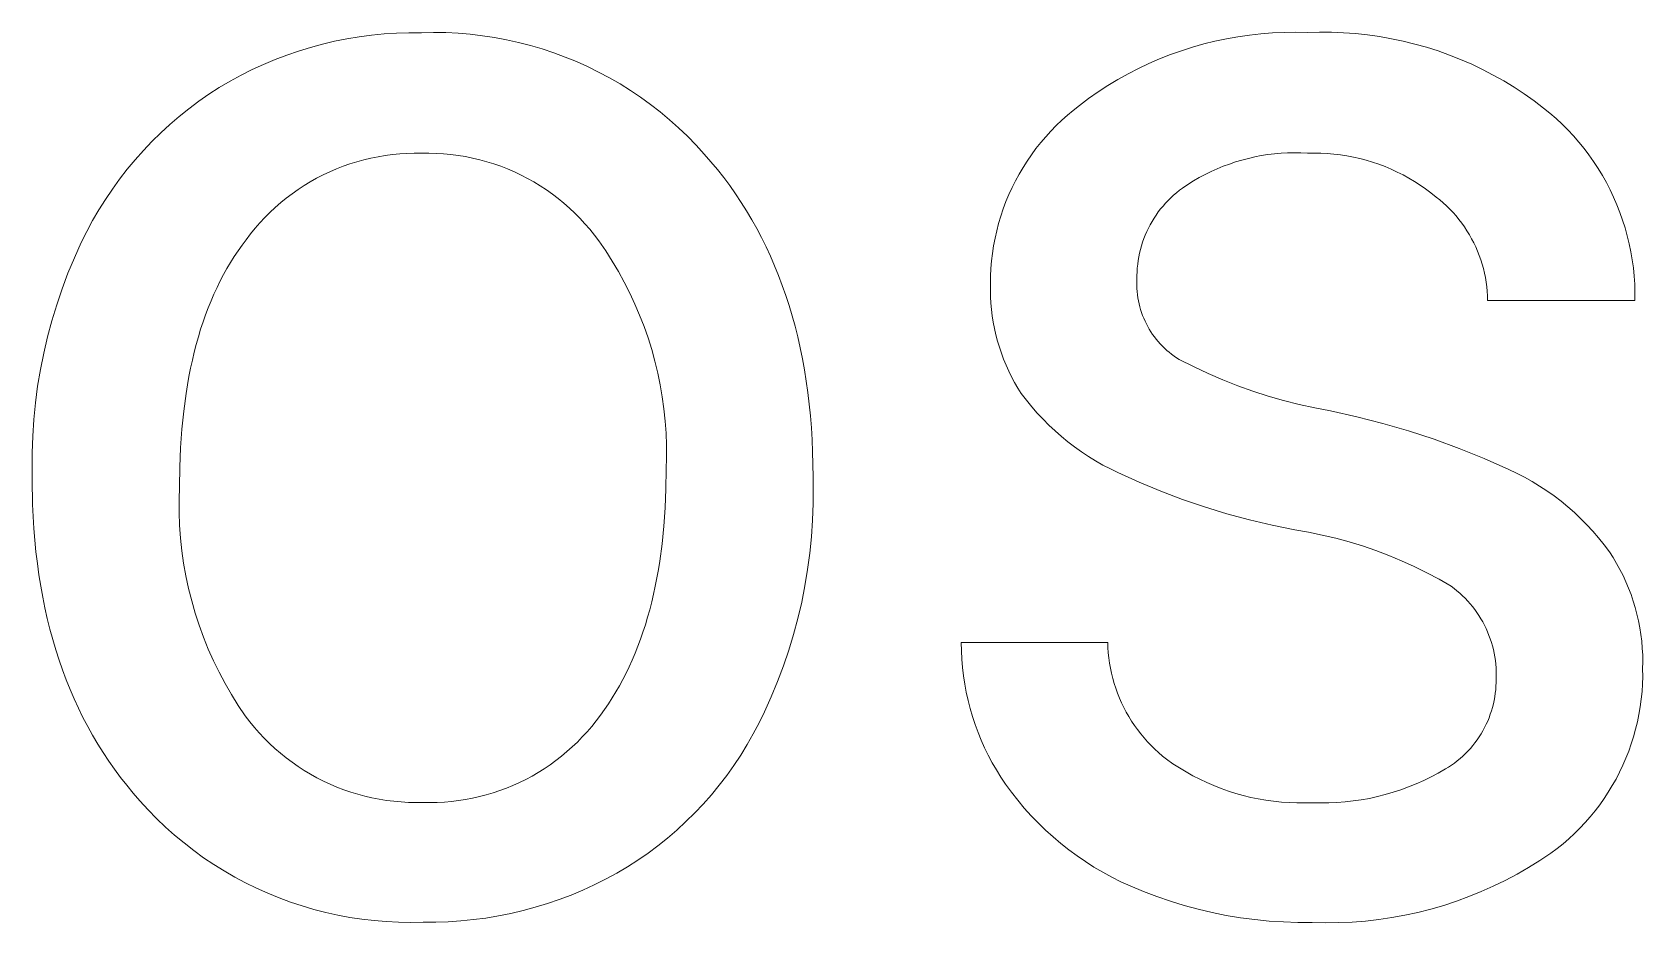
# Model space of a CAD drawing. Header units: millimetres. Extents: x -582 to 3448, y -204 to 2611.
# Drawn here: x 2441.1 to 2494.4, y 178.1 to 207.5 of the extents above; entities that cross this region are included whole.
import ezdxf

# ---------------------------------------------------------------- set-up
doc = ezdxf.new("R2010")
doc.units = ezdxf.units.MM
doc.header["$MEASUREMENT"] = 0
doc.layers.add('Domyślny', color=7, linetype='Continuous', true_color=0x000000)

msp = doc.modelspace()

# ---------------------------------------------------------------- linework, layer by layer
at = {"layer": 'Domyślny', "color": 18, "lineweight": 15, "true_color": 0x000000}
for p, q in [((2450.733, 207.149), (2451.134, 207.243)), ((2451.134, 207.243), (2451.539, 207.325)), ((2451.539, 207.325), (2451.946, 207.393)), ((2451.946, 207.393), (2452.355, 207.447)), ((2452.355, 207.447), (2452.766, 207.487)), ((2452.766, 207.487), (2453.178, 207.514)), ((2453.178, 207.514), (2453.591, 207.527)), ((2453.591, 207.527), (2454.004, 207.527)), ((2454.004, 207.527), (2454.408, 207.534)), ((2454.408, 207.534), (2454.812, 207.529)), ((2454.812, 207.529), (2455.216, 207.509)), ((2455.216, 207.509), (2455.619, 207.475)), ((2455.619, 207.475), (2456.021, 207.428)), ((2456.021, 207.428), (2456.421, 207.368)), ((2456.421, 207.368), (2456.819, 207.293)), ((2456.819, 207.293), (2457.214, 207.206)), ((2457.214, 207.206), (2457.605, 207.105)), ((2479.871, 207.155), (2480.244, 207.247)), ((2480.244, 207.247), (2480.621, 207.327)), ((2480.621, 207.327), (2481, 207.395)), ((2481, 207.395), (2481.381, 207.45)), ((2481.381, 207.45), (2481.764, 207.491)), ((2481.764, 207.491), (2482.148, 207.521)), ((2482.148, 207.521), (2482.532, 207.537)), ((2482.532, 207.537), (2482.917, 207.54)), ((2482.917, 207.54), (2483.302, 207.531)), ((2483.302, 207.531), (2483.701, 207.542)), ((2483.701, 207.542), (2484.099, 207.541)), ((2484.099, 207.541), (2484.498, 207.525)), ((2484.498, 207.525), (2484.896, 207.496)), ((2484.896, 207.496), (2485.292, 207.454)), ((2485.292, 207.454), (2485.687, 207.398)), ((2485.687, 207.398), (2486.08, 207.329)), ((2486.08, 207.329), (2486.47, 207.247)), ((2486.47, 207.247), (2486.857, 207.152)), ((2449.164, 206.638), (2449.549, 206.785)), ((2449.549, 206.785), (2449.94, 206.92)), ((2449.94, 206.92), (2450.334, 207.041)), ((2450.334, 207.041), (2450.733, 207.149)), ((2457.605, 207.105), (2457.993, 206.99)), ((2457.993, 206.99), (2458.377, 206.863)), ((2458.377, 206.863), (2458.756, 206.723)), ((2458.756, 206.723), (2459.131, 206.57)), ((2478.06, 206.507), (2478.413, 206.661)), ((2478.413, 206.661), (2478.771, 206.802)), ((2478.771, 206.802), (2479.134, 206.932)), ((2479.134, 206.932), (2479.5, 207.049)), ((2479.5, 207.049), (2479.871, 207.155)), ((2486.857, 207.152), (2487.241, 207.043)), ((2487.241, 207.043), (2487.621, 206.922)), ((2487.621, 206.922), (2487.997, 206.788)), ((2487.997, 206.788), (2488.367, 206.641)), ((2447.676, 205.924), (2448.039, 206.121)), ((2448.039, 206.121), (2448.408, 206.306)), ((2448.408, 206.306), (2448.783, 206.478)), ((2448.783, 206.478), (2449.164, 206.638)), ((2459.131, 206.57), (2459.5, 206.404)), ((2459.5, 206.404), (2459.863, 206.226)), ((2459.863, 206.226), (2460.22, 206.035)), ((2477.035, 205.977), (2477.37, 206.165)), ((2477.37, 206.165), (2477.712, 206.342)), ((2477.712, 206.342), (2478.06, 206.507)), ((2488.367, 206.641), (2488.733, 206.482)), ((2488.733, 206.482), (2489.093, 206.31)), ((2489.093, 206.31), (2489.447, 206.126)), ((2489.447, 206.126), (2489.795, 205.931)), ((2446.977, 205.492), (2447.32, 205.715)), ((2447.32, 205.715), (2447.676, 205.924)), ((2460.22, 206.035), (2460.57, 205.833)), ((2460.57, 205.833), (2460.913, 205.619)), ((2460.913, 205.619), (2461.249, 205.393)), ((2476.383, 205.567), (2476.705, 205.778)), ((2476.705, 205.778), (2477.035, 205.977)), ((2489.795, 205.931), (2490.135, 205.724)), ((2490.135, 205.724), (2490.469, 205.505)), ((2446.314, 205.013), (2446.641, 205.258)), ((2446.641, 205.258), (2446.977, 205.492)), ((2461.249, 205.393), (2461.576, 205.156)), ((2461.576, 205.156), (2461.896, 204.908)), ((2475.56, 204.96), (2475.76, 205.115)), ((2475.76, 205.115), (2476.067, 205.346)), ((2476.067, 205.346), (2476.383, 205.567)), ((2490.469, 205.505), (2490.795, 205.275)), ((2490.795, 205.275), (2491.113, 205.035)), ((2445.684, 204.49), (2445.995, 204.757)), ((2445.995, 204.757), (2446.314, 205.013)), ((2461.896, 204.908), (2462.207, 204.649)), ((2462.207, 204.649), (2462.509, 204.38)), ((2474.994, 204.455), (2475.177, 204.63)), ((2475.177, 204.63), (2475.365, 204.798)), ((2475.365, 204.798), (2475.56, 204.96)), ((2491.113, 205.035), (2491.323, 204.864)), ((2491.323, 204.864), (2491.526, 204.686)), ((2491.526, 204.686), (2491.724, 204.502)), ((2445.091, 203.926), (2445.383, 204.213)), ((2445.383, 204.213), (2445.684, 204.49)), ((2462.509, 204.38), (2462.802, 204.101)), ((2462.802, 204.101), (2463.085, 203.812)), ((2474.483, 203.895), (2474.647, 204.088)), ((2474.647, 204.088), (2474.817, 204.275)), ((2474.817, 204.275), (2474.994, 204.455)), ((2491.724, 204.502), (2491.915, 204.311)), ((2491.915, 204.311), (2492.1, 204.113)), ((2492.1, 204.113), (2492.277, 203.91)), ((2444.537, 203.324), (2444.809, 203.63)), ((2444.809, 203.63), (2445.091, 203.926)), ((2452.807, 203.468), (2452.57, 203.428)), ((2453.045, 203.499), (2452.807, 203.468)), ((2453.284, 203.522), (2453.045, 203.499)), ((2453.523, 203.536), (2453.284, 203.522)), ((2453.763, 203.543), (2453.523, 203.536)), ((2454.004, 203.541), (2453.763, 203.543)), ((2454.247, 203.544), (2454.004, 203.541)), ((2454.49, 203.538), (2454.247, 203.544)), ((2454.733, 203.524), (2454.49, 203.538)), ((2454.975, 203.501), (2454.733, 203.524)), ((2455.216, 203.47), (2454.975, 203.501)), ((2455.456, 203.431), (2455.216, 203.47)), ((2463.085, 203.812), (2463.358, 203.514)), ((2463.358, 203.514), (2463.578, 203.261)), ((2474.033, 203.284), (2474.176, 203.493)), ((2474.176, 203.493), (2474.326, 203.697)), ((2474.326, 203.697), (2474.483, 203.895)), ((2481.777, 203.462), (2481.563, 203.421)), ((2481.993, 203.495), (2481.777, 203.462)), ((2482.21, 203.522), (2481.993, 203.495)), ((2482.428, 203.541), (2482.21, 203.522)), ((2482.646, 203.553), (2482.428, 203.541)), ((2482.865, 203.558), (2482.646, 203.553)), ((2483.084, 203.555), (2482.865, 203.558)), ((2483.302, 203.545), (2483.084, 203.555)), ((2483.521, 203.549), (2483.302, 203.545)), ((2483.74, 203.545), (2483.521, 203.549)), ((2483.958, 203.534), (2483.74, 203.545)), ((2484.176, 203.515), (2483.958, 203.534)), ((2484.393, 203.489), (2484.176, 203.515)), ((2484.61, 203.455), (2484.393, 203.489)), ((2484.824, 203.414), (2484.61, 203.455)), ((2492.277, 203.91), (2492.448, 203.7)), ((2492.448, 203.7), (2492.611, 203.485)), ((2492.611, 203.485), (2492.767, 203.264)), ((2444.024, 202.687), (2444.275, 203.01)), ((2444.275, 203.01), (2444.537, 203.324)), ((2450.97, 202.929), (2450.752, 202.826)), ((2451.19, 203.023), (2450.97, 202.929)), ((2451.414, 203.111), (2451.19, 203.023)), ((2451.64, 203.19), (2451.414, 203.111)), ((2451.87, 203.262), (2451.64, 203.19)), ((2452.101, 203.325), (2451.87, 203.262)), ((2452.335, 203.381), (2452.101, 203.325)), ((2452.57, 203.428), (2452.335, 203.381)), ((2455.694, 203.383), (2455.456, 203.431)), ((2455.931, 203.327), (2455.694, 203.383)), ((2456.166, 203.263), (2455.931, 203.327)), ((2456.398, 203.191), (2456.166, 203.263)), ((2456.627, 203.11), (2456.398, 203.191)), ((2456.854, 203.022), (2456.627, 203.11)), ((2457.077, 202.926), (2456.854, 203.022)), ((2457.297, 202.822), (2457.077, 202.926)), ((2463.578, 203.261), (2463.792, 203.003)), ((2463.792, 203.003), (2463.998, 202.739)), ((2473.769, 202.853), (2473.897, 203.071)), ((2473.897, 203.071), (2474.033, 203.284)), ((2480.114, 202.937), (2479.918, 202.84)), ((2480.314, 203.026), (2480.114, 202.937)), ((2480.516, 203.109), (2480.314, 203.026)), ((2480.721, 203.186), (2480.516, 203.109)), ((2480.928, 203.255), (2480.721, 203.186)), ((2481.138, 203.317), (2480.928, 203.255)), ((2481.349, 203.372), (2481.138, 203.317)), ((2481.563, 203.421), (2481.349, 203.372)), ((2485.038, 203.365), (2484.824, 203.414)), ((2485.249, 203.309), (2485.038, 203.365)), ((2485.459, 203.246), (2485.249, 203.309)), ((2485.666, 203.175), (2485.459, 203.246)), ((2485.87, 203.098), (2485.666, 203.175)), ((2486.072, 203.013), (2485.87, 203.098)), ((2486.271, 202.921), (2486.072, 203.013)), ((2486.466, 202.823), (2486.271, 202.921)), ((2492.767, 203.264), (2492.915, 203.038)), ((2492.915, 203.038), (2493.056, 202.807)), ((2443.784, 202.355), (2444.024, 202.687)), ((2450.124, 202.475), (2449.923, 202.343)), ((2450.329, 202.599), (2450.124, 202.475)), ((2450.539, 202.716), (2450.329, 202.599)), ((2450.752, 202.826), (2450.539, 202.716)), ((2457.513, 202.71), (2457.297, 202.822)), ((2457.725, 202.591), (2457.513, 202.71)), ((2457.933, 202.465), (2457.725, 202.591)), ((2458.136, 202.331), (2457.933, 202.465)), ((2463.998, 202.739), (2464.198, 202.471)), ((2464.198, 202.471), (2464.391, 202.197)), ((2473.43, 202.174), (2473.535, 202.405)), ((2473.535, 202.405), (2473.648, 202.631)), ((2473.648, 202.631), (2473.769, 202.853)), ((2479.169, 202.391), (2479.068, 202.316)), ((2479.35, 202.512), (2479.169, 202.391)), ((2479.536, 202.628), (2479.35, 202.512)), ((2479.725, 202.737), (2479.536, 202.628)), ((2479.918, 202.84), (2479.725, 202.737)), ((2486.658, 202.717), (2486.466, 202.823)), ((2486.846, 202.606), (2486.658, 202.717)), ((2487.03, 202.487), (2486.846, 202.606)), ((2487.21, 202.363), (2487.03, 202.487)), ((2493.056, 202.807), (2493.188, 202.571)), ((2493.188, 202.571), (2493.312, 202.331)), ((2443.338, 201.669), (2443.555, 202.016)), ((2443.555, 202.016), (2443.784, 202.355)), ((2449.349, 201.909), (2449.168, 201.751)), ((2449.535, 202.06), (2449.349, 201.909)), ((2449.727, 202.205), (2449.535, 202.06)), ((2449.923, 202.343), (2449.727, 202.205)), ((2458.335, 202.191), (2458.136, 202.331)), ((2458.528, 202.044), (2458.335, 202.191)), ((2458.716, 201.89), (2458.528, 202.044)), ((2458.899, 201.729), (2458.716, 201.89)), ((2464.391, 202.197), (2464.577, 201.918)), ((2464.577, 201.918), (2464.756, 201.634)), ((2473.244, 201.704), (2473.333, 201.941)), ((2473.333, 201.941), (2473.43, 202.174)), ((2478.609, 201.891), (2478.526, 201.797)), ((2478.694, 201.982), (2478.609, 201.891)), ((2478.784, 202.07), (2478.694, 201.982)), ((2478.876, 202.155), (2478.784, 202.07)), ((2478.97, 202.237), (2478.876, 202.155)), ((2479.068, 202.316), (2478.97, 202.237)), ((2487.386, 202.232), (2487.21, 202.363)), ((2487.556, 202.095), (2487.386, 202.232)), ((2487.675, 202), (2487.556, 202.095)), ((2487.791, 201.901), (2487.675, 202)), ((2487.903, 201.798), (2487.791, 201.901)), ((2493.312, 202.331), (2493.428, 202.087)), ((2493.428, 202.087), (2493.536, 201.839)), ((2443.132, 201.315), (2443.338, 201.669)), ((2448.823, 201.417), (2448.659, 201.242)), ((2448.993, 201.587), (2448.823, 201.417)), ((2449.168, 201.751), (2448.993, 201.587)), ((2459.076, 201.562), (2458.899, 201.729)), ((2459.247, 201.39), (2459.076, 201.562)), ((2459.412, 201.211), (2459.247, 201.39)), ((2464.756, 201.634), (2464.928, 201.345)), ((2464.928, 201.345), (2465.092, 201.05)), ((2473.091, 201.222), (2473.164, 201.464)), ((2473.164, 201.464), (2473.244, 201.704)), ((2478.229, 201.394), (2478.164, 201.287)), ((2478.298, 201.498), (2478.229, 201.394)), ((2478.37, 201.6), (2478.298, 201.498)), ((2478.446, 201.7), (2478.37, 201.6)), ((2478.526, 201.797), (2478.446, 201.7)), ((2488.011, 201.692), (2487.903, 201.798)), ((2488.116, 201.581), (2488.011, 201.692)), ((2488.216, 201.467), (2488.116, 201.581)), ((2488.313, 201.349), (2488.216, 201.467)), ((2488.405, 201.228), (2488.313, 201.349)), ((2493.536, 201.839), (2493.635, 201.587)), ((2493.635, 201.587), (2493.725, 201.332)), ((2493.725, 201.332), (2493.806, 201.074)), ((2442.757, 200.588), (2442.939, 200.955)), ((2442.939, 200.955), (2443.132, 201.315)), ((2448.351, 200.874), (2448.206, 200.682)), ((2448.502, 201.06), (2448.351, 200.874)), ((2448.659, 201.242), (2448.502, 201.06)), ((2459.571, 201.027), (2459.412, 201.211)), ((2459.723, 200.837), (2459.571, 201.027)), ((2459.868, 200.642), (2459.723, 200.837)), ((2465.092, 201.05), (2465.25, 200.751)), ((2472.972, 200.731), (2473.027, 200.977)), ((2473.027, 200.977), (2473.091, 201.222)), ((2477.94, 200.838), (2477.894, 200.722)), ((2477.99, 200.953), (2477.94, 200.838)), ((2478.044, 201.066), (2477.99, 200.953)), ((2478.102, 201.178), (2478.044, 201.066)), ((2478.164, 201.287), (2478.102, 201.178)), ((2488.494, 201.104), (2488.405, 201.228)), ((2488.578, 200.978), (2488.494, 201.104)), ((2488.657, 200.848), (2488.578, 200.978)), ((2488.732, 200.715), (2488.657, 200.848)), ((2493.806, 201.074), (2493.879, 200.814)), ((2493.879, 200.814), (2493.943, 200.551)), ((2442.528, 200.085), (2442.757, 200.588)), ((2447.94, 200.318), (2447.814, 200.128)), ((2448.071, 200.502), (2447.94, 200.318)), ((2448.206, 200.682), (2448.071, 200.502)), ((2460.096, 200.312), (2459.868, 200.642)), ((2460.313, 199.974), (2460.096, 200.312)), ((2465.25, 200.751), (2465.401, 200.446)), ((2465.401, 200.446), (2465.546, 200.136)), ((2472.887, 200.232), (2472.925, 200.482)), ((2472.925, 200.482), (2472.972, 200.731)), ((2477.781, 200.364), (2477.752, 200.242)), ((2477.815, 200.484), (2477.781, 200.364)), ((2477.853, 200.604), (2477.815, 200.484)), ((2477.894, 200.722), (2477.853, 200.604)), ((2488.802, 200.58), (2488.732, 200.715)), ((2488.867, 200.443), (2488.802, 200.58)), ((2488.928, 200.303), (2488.867, 200.443)), ((2488.984, 200.162), (2488.928, 200.303)), ((2493.943, 200.551), (2493.997, 200.287)), ((2493.997, 200.287), (2494.043, 200.02)), ((2442.316, 199.574), (2442.528, 200.085)), ((2447.573, 199.734), (2447.46, 199.53)), ((2447.691, 199.934), (2447.573, 199.734)), ((2447.814, 200.128), (2447.691, 199.934)), ((2460.518, 199.629), (2460.313, 199.974)), ((2465.546, 200.136), (2465.683, 199.821)), ((2465.683, 199.821), (2465.813, 199.5)), ((2472.824, 199.476), (2472.836, 199.729)), ((2472.836, 199.729), (2472.857, 199.981)), ((2472.857, 199.981), (2472.887, 200.232)), ((2477.677, 199.747), (2477.668, 199.622)), ((2477.689, 199.871), (2477.677, 199.747)), ((2477.706, 199.995), (2477.689, 199.871)), ((2477.726, 200.119), (2477.706, 199.995)), ((2477.752, 200.242), (2477.726, 200.119)), ((2489.035, 200.018), (2488.984, 200.162)), ((2489.08, 199.873), (2489.035, 200.018)), ((2489.121, 199.727), (2489.08, 199.873)), ((2489.157, 199.579), (2489.121, 199.727)), ((2494.043, 200.02), (2494.079, 199.752)), ((2494.079, 199.752), (2494.106, 199.483)), ((2442.12, 199.057), (2442.316, 199.574)), ((2447.35, 199.321), (2447.245, 199.107)), ((2447.46, 199.53), (2447.35, 199.321)), ((2460.711, 199.277), (2460.518, 199.629)), ((2460.893, 198.92), (2460.711, 199.277)), ((2465.813, 199.5), (2465.936, 199.174)), ((2472.818, 199.011), (2472.821, 199.223)), ((2472.821, 199.223), (2472.824, 199.476)), ((2477.665, 199.371), (2477.662, 199.27)), ((2477.662, 199.27), (2477.662, 199.169)), ((2477.668, 199.622), (2477.665, 199.496)), ((2477.665, 199.496), (2477.665, 199.371)), ((2489.187, 199.43), (2489.157, 199.579)), ((2489.212, 199.279), (2489.187, 199.43)), ((2489.232, 199.129), (2489.212, 199.279)), ((2494.106, 199.483), (2494.124, 199.214)), ((2494.124, 199.214), (2494.133, 198.943)), ((2441.942, 198.533), (2442.12, 199.057)), ((2447.047, 198.664), (2446.955, 198.436)), ((2447.144, 198.888), (2447.047, 198.664)), ((2447.245, 199.107), (2447.144, 198.888)), ((2461.063, 198.556), (2460.893, 198.92)), ((2465.936, 199.174), (2466.052, 198.844)), ((2466.052, 198.844), (2466.161, 198.508)), ((2472.822, 198.799), (2472.818, 199.011)), ((2472.834, 198.587), (2472.822, 198.799)), ((2477.662, 199.169), (2477.665, 199.067)), ((2477.665, 199.067), (2477.672, 198.966)), ((2477.672, 198.966), (2477.683, 198.866)), ((2477.683, 198.866), (2477.696, 198.765)), ((2477.696, 198.765), (2477.714, 198.666)), ((2477.714, 198.666), (2477.735, 198.566)), ((2489.247, 198.977), (2489.232, 199.129)), ((2489.257, 198.825), (2489.247, 198.977)), ((2489.261, 198.673), (2489.257, 198.825)), ((2494.132, 198.673), (2489.261, 198.673)), ((2494.133, 198.943), (2494.132, 198.673)), ((2441.781, 198.004), (2441.942, 198.533)), ((2446.867, 198.202), (2446.783, 197.964)), ((2446.955, 198.436), (2446.867, 198.202)), ((2461.22, 198.187), (2461.063, 198.556)), ((2461.365, 197.813), (2461.22, 198.187)), ((2466.161, 198.508), (2466.263, 198.166)), ((2466.263, 198.166), (2466.358, 197.82)), ((2472.853, 198.375), (2472.834, 198.587)), ((2472.879, 198.164), (2472.853, 198.375)), ((2472.912, 197.955), (2472.879, 198.164)), ((2477.735, 198.566), (2477.759, 198.468)), ((2477.759, 198.468), (2477.787, 198.371)), ((2477.787, 198.371), (2477.818, 198.274)), ((2477.818, 198.274), (2477.852, 198.179)), ((2477.852, 198.179), (2477.89, 198.085)), ((2441.638, 197.47), (2441.781, 198.004)), ((2446.703, 197.721), (2446.628, 197.473)), ((2446.783, 197.964), (2446.703, 197.721)), ((2461.498, 197.434), (2461.365, 197.813)), ((2466.358, 197.82), (2466.446, 197.468)), ((2472.952, 197.746), (2472.912, 197.955)), ((2472.999, 197.539), (2472.952, 197.746)), ((2477.89, 198.085), (2477.931, 197.993)), ((2477.931, 197.993), (2477.975, 197.901)), ((2477.975, 197.901), (2478.022, 197.812)), ((2478.022, 197.812), (2478.073, 197.724)), ((2478.073, 197.724), (2478.126, 197.638)), ((2478.126, 197.638), (2478.182, 197.554)), ((2441.512, 196.931), (2441.638, 197.47)), ((2446.557, 197.22), (2446.49, 196.962)), ((2446.628, 197.473), (2446.557, 197.22)), ((2461.618, 197.051), (2461.498, 197.434)), ((2466.446, 197.468), (2466.527, 197.112)), ((2466.527, 197.112), (2466.601, 196.75)), ((2473.053, 197.333), (2472.999, 197.539)), ((2473.114, 197.13), (2473.053, 197.333)), ((2473.182, 196.929), (2473.114, 197.13)), ((2478.182, 197.554), (2478.242, 197.472)), ((2478.242, 197.472), (2478.304, 197.392)), ((2478.304, 197.392), (2478.368, 197.314)), ((2478.368, 197.314), (2478.436, 197.238)), ((2478.436, 197.238), (2478.506, 197.165)), ((2478.506, 197.165), (2478.579, 197.095)), ((2478.579, 197.095), (2478.653, 197.026)), ((2441.404, 196.389), (2441.512, 196.931)), ((2446.428, 196.699), (2446.369, 196.432)), ((2446.49, 196.962), (2446.428, 196.699)), ((2461.725, 196.665), (2461.618, 197.051)), ((2461.819, 196.275), (2461.725, 196.665)), ((2466.601, 196.75), (2466.668, 196.383)), ((2473.256, 196.73), (2473.182, 196.929)), ((2473.338, 196.534), (2473.256, 196.73)), ((2473.425, 196.34), (2473.338, 196.534)), ((2478.653, 197.026), (2478.731, 196.961)), ((2478.731, 196.961), (2478.81, 196.898)), ((2478.81, 196.898), (2478.892, 196.838)), ((2478.892, 196.838), (2478.976, 196.781)), ((2478.976, 196.781), (2479.061, 196.727)), ((2479.061, 196.727), (2479.535, 196.487)), ((2441.313, 195.843), (2441.404, 196.389)), ((2446.316, 196.159), (2446.266, 195.882)), ((2446.369, 196.432), (2446.316, 196.159)), ((2461.9, 195.882), (2461.819, 196.275)), ((2466.668, 196.383), (2466.728, 196.01)), ((2466.728, 196.01), (2466.781, 195.633)), ((2473.52, 196.15), (2473.425, 196.34)), ((2473.62, 195.963), (2473.52, 196.15)), ((2479.535, 196.487), (2480.015, 196.261)), ((2480.015, 196.261), (2480.503, 196.051)), ((2480.503, 196.051), (2480.997, 195.856)), ((2441.241, 195.295), (2441.313, 195.843)), ((2446.221, 195.599), (2446.143, 195.02)), ((2446.266, 195.882), (2446.221, 195.599)), ((2461.968, 195.486), (2461.9, 195.882)), ((2462.023, 195.089), (2461.968, 195.486)), ((2466.781, 195.633), (2466.827, 195.25)), ((2473.727, 195.78), (2473.62, 195.963)), ((2473.841, 195.6), (2473.727, 195.78)), ((2474.009, 195.379), (2473.841, 195.6)), ((2480.997, 195.856), (2481.497, 195.677)), ((2481.497, 195.677), (2482.002, 195.514)), ((2482.002, 195.514), (2482.512, 195.367)), ((2441.187, 194.744), (2441.241, 195.295)), ((2446.143, 195.02), (2446.083, 194.422)), ((2462.064, 194.69), (2462.023, 195.089)), ((2466.827, 195.25), (2466.866, 194.862)), ((2474.185, 195.163), (2474.009, 195.379)), ((2474.368, 194.954), (2474.185, 195.163)), ((2474.558, 194.751), (2474.368, 194.954)), ((2482.512, 195.367), (2483.027, 195.236)), ((2483.027, 195.236), (2483.545, 195.121)), ((2483.545, 195.121), (2484.067, 195.023)), ((2484.067, 195.023), (2484.934, 194.831)), ((2441.151, 194.192), (2441.187, 194.744)), ((2446.083, 194.422), (2446.039, 193.804)), ((2462.092, 194.289), (2462.064, 194.69)), ((2466.866, 194.862), (2466.898, 194.469)), ((2466.898, 194.469), (2466.923, 194.071)), ((2474.755, 194.554), (2474.558, 194.751)), ((2474.958, 194.364), (2474.755, 194.554)), ((2484.934, 194.831), (2485.794, 194.611)), ((2485.794, 194.611), (2486.646, 194.362)), ((2441.133, 193.639), (2441.151, 194.192)), ((2462.107, 193.888), (2462.092, 194.289)), ((2462.108, 193.487), (2462.107, 193.888)), ((2466.923, 194.071), (2466.94, 193.667)), ((2475.167, 194.18), (2474.958, 194.364)), ((2475.382, 194.004), (2475.167, 194.18)), ((2475.603, 193.835), (2475.382, 194.004)), ((2486.646, 194.362), (2487.49, 194.086)), ((2487.49, 194.086), (2488.323, 193.781)), ((2441.133, 193.086), (2441.133, 193.639)), ((2446.039, 193.804), (2446.014, 193.166)), ((2462.096, 193.086), (2462.108, 193.487)), ((2466.94, 193.667), (2466.954, 192.845)), ((2475.829, 193.674), (2475.603, 193.835)), ((2476.061, 193.52), (2475.829, 193.674)), ((2476.298, 193.373), (2476.061, 193.52)), ((2476.539, 193.235), (2476.298, 193.373)), ((2488.323, 193.781), (2489.147, 193.449)), ((2489.147, 193.449), (2489.959, 193.09)), ((2441.133, 192.751), (2441.133, 193.086)), ((2446.014, 193.166), (2446.005, 192.509)), ((2462.088, 192.444), (2462.096, 193.086)), ((2466.954, 192.845), (2466.954, 192.509)), ((2476.785, 193.105), (2476.539, 193.235)), ((2477.035, 192.983), (2476.785, 193.105)), ((2477.737, 192.666), (2477.035, 192.983)), ((2489.959, 193.09), (2490.22, 192.965)), ((2490.22, 192.965), (2490.478, 192.832)), ((2490.478, 192.832), (2490.73, 192.689)), ((2441.147, 191.933), (2441.133, 192.751)), ((2446.005, 192.509), (2445.991, 192.087)), ((2462.062, 191.819), (2462.088, 192.444)), ((2466.954, 192.509), (2466.954, 191.961)), ((2478.45, 192.372), (2477.737, 192.666)), ((2479.171, 192.1), (2478.45, 192.372)), ((2490.73, 192.689), (2490.978, 192.538)), ((2490.978, 192.538), (2491.22, 192.378)), ((2491.22, 192.378), (2491.456, 192.211)), ((2441.164, 191.532), (2441.147, 191.933)), ((2445.991, 192.087), (2445.992, 191.665)), ((2462.02, 191.213), (2462.062, 191.819)), ((2466.954, 191.961), (2466.936, 191.413)), ((2479.9, 191.851), (2479.171, 192.1)), ((2480.637, 191.626), (2479.9, 191.851)), ((2491.456, 192.211), (2491.687, 192.035)), ((2491.687, 192.035), (2491.911, 191.851)), ((2491.911, 191.851), (2492.129, 191.66)), ((2441.189, 191.136), (2441.164, 191.532)), ((2445.992, 191.665), (2446.007, 191.243)), ((2446.007, 191.243), (2446.037, 190.822)), ((2461.96, 190.625), (2462.02, 191.213)), ((2466.936, 191.413), (2466.9, 190.866)), ((2481.381, 191.424), (2480.637, 191.626)), ((2482.131, 191.245), (2481.381, 191.424)), ((2482.886, 191.091), (2482.131, 191.245)), ((2492.129, 191.66), (2492.34, 191.461)), ((2492.34, 191.461), (2492.544, 191.255)), ((2492.544, 191.255), (2492.741, 191.043)), ((2441.22, 190.746), (2441.189, 191.136)), ((2441.258, 190.36), (2441.22, 190.746)), ((2446.037, 190.822), (2446.082, 190.403)), ((2466.9, 190.866), (2466.846, 190.321)), ((2483.34, 191.013), (2482.886, 191.091)), ((2483.792, 190.921), (2483.34, 191.013)), ((2484.24, 190.815), (2483.792, 190.921)), ((2484.684, 190.694), (2484.24, 190.815)), ((2485.125, 190.559), (2484.684, 190.694)), ((2492.741, 191.043), (2492.931, 190.823)), ((2492.931, 190.823), (2493.113, 190.598)), ((2441.303, 189.98), (2441.258, 190.36)), ((2446.082, 190.403), (2446.141, 189.985)), ((2461.884, 190.055), (2461.96, 190.625)), ((2466.846, 190.321), (2466.775, 189.777)), ((2485.56, 190.41), (2485.125, 190.559)), ((2485.991, 190.246), (2485.56, 190.41)), ((2486.416, 190.069), (2485.991, 190.246)), ((2493.113, 190.598), (2493.287, 190.366)), ((2493.287, 190.366), (2493.41, 190.175)), ((2493.41, 190.175), (2493.526, 189.98)), ((2441.355, 189.605), (2441.303, 189.98)), ((2441.414, 189.235), (2441.355, 189.605)), ((2446.141, 189.985), (2446.215, 189.569)), ((2461.79, 189.503), (2461.839, 189.776)), ((2461.839, 189.776), (2461.884, 190.055)), ((2466.775, 189.777), (2466.685, 189.236)), ((2486.835, 189.878), (2486.416, 190.069)), ((2487.248, 189.673), (2486.835, 189.878)), ((2487.654, 189.456), (2487.248, 189.673)), ((2493.526, 189.98), (2493.636, 189.781)), ((2493.636, 189.781), (2493.738, 189.579)), ((2441.48, 188.87), (2441.414, 189.235)), ((2446.215, 189.569), (2446.303, 189.156)), ((2446.303, 189.156), (2446.406, 188.747)), ((2461.68, 188.969), (2461.737, 189.233)), ((2461.737, 189.233), (2461.79, 189.503)), ((2466.685, 189.236), (2466.578, 188.699)), ((2488.053, 189.225), (2487.654, 189.456)), ((2488.151, 189.152), (2488.053, 189.225)), ((2488.247, 189.076), (2488.151, 189.152)), ((2488.339, 188.996), (2488.247, 189.076)), ((2493.738, 189.579), (2493.833, 189.373)), ((2493.833, 189.373), (2493.922, 189.164)), ((2493.922, 189.164), (2494.002, 188.952)), ((2441.552, 188.51), (2441.48, 188.87)), ((2446.406, 188.747), (2446.522, 188.341)), ((2461.553, 188.453), (2461.618, 188.708)), ((2461.618, 188.708), (2461.68, 188.969)), ((2466.578, 188.699), (2466.453, 188.165)), ((2488.429, 188.914), (2488.339, 188.996)), ((2488.517, 188.828), (2488.429, 188.914)), ((2488.601, 188.739), (2488.517, 188.828)), ((2488.682, 188.648), (2488.601, 188.739)), ((2488.76, 188.554), (2488.682, 188.648)), ((2488.835, 188.457), (2488.76, 188.554)), ((2494.002, 188.952), (2494.076, 188.737)), ((2494.076, 188.737), (2494.142, 188.52)), ((2441.632, 188.156), (2441.552, 188.51)), ((2441.719, 187.806), (2441.632, 188.156)), ((2446.522, 188.341), (2446.653, 187.94)), ((2461.408, 187.955), (2461.483, 188.201)), ((2461.483, 188.201), (2461.553, 188.453)), ((2466.453, 188.165), (2466.311, 187.636)), ((2488.906, 188.358), (2488.835, 188.457)), ((2488.974, 188.256), (2488.906, 188.358)), ((2489.039, 188.152), (2488.974, 188.256)), ((2489.1, 188.046), (2489.039, 188.152)), ((2489.157, 187.938), (2489.1, 188.046)), ((2494.142, 188.52), (2494.2, 188.301)), ((2494.2, 188.301), (2494.251, 188.079)), ((2494.251, 188.079), (2494.294, 187.857)), ((2441.813, 187.462), (2441.719, 187.806)), ((2446.653, 187.94), (2446.797, 187.543)), ((2446.797, 187.543), (2446.955, 187.152)), ((2461.16, 187.241), (2461.247, 187.474)), ((2461.247, 187.474), (2461.33, 187.712)), ((2461.33, 187.712), (2461.408, 187.955)), ((2466.311, 187.636), (2466.151, 187.111)), ((2489.21, 187.828), (2489.157, 187.938)), ((2489.26, 187.716), (2489.21, 187.828)), ((2489.306, 187.603), (2489.26, 187.716)), ((2489.348, 187.488), (2489.306, 187.603)), ((2489.386, 187.372), (2489.348, 187.488)), ((2494.294, 187.857), (2494.329, 187.632)), ((2494.329, 187.632), (2494.356, 187.407)), ((2441.913, 187.123), (2441.813, 187.462)), ((2442.021, 186.789), (2441.913, 187.123)), ((2446.955, 187.152), (2447.127, 186.766)), ((2460.973, 186.788), (2461.069, 187.012)), ((2461.069, 187.012), (2461.16, 187.241)), ((2466.151, 187.111), (2465.975, 186.592)), ((2471.859, 187.096), (2471.854, 187.373)), ((2471.854, 187.373), (2476.699, 187.373)), ((2471.872, 186.82), (2471.859, 187.096)), ((2476.699, 187.373), (2476.705, 187.201)), ((2476.705, 187.201), (2476.717, 187.029)), ((2476.717, 187.029), (2476.735, 186.858)), ((2489.42, 187.255), (2489.386, 187.372)), ((2489.45, 187.136), (2489.42, 187.255)), ((2489.476, 187.017), (2489.45, 187.136)), ((2489.498, 186.896), (2489.476, 187.017)), ((2494.356, 187.407), (2494.376, 187.181)), ((2494.376, 187.181), (2494.388, 186.954)), ((2494.388, 186.954), (2494.391, 186.728)), ((2442.135, 186.46), (2442.021, 186.789)), ((2442.257, 186.136), (2442.135, 186.46)), ((2447.127, 186.766), (2447.312, 186.387)), ((2460.769, 186.352), (2460.873, 186.568)), ((2460.873, 186.568), (2460.973, 186.788)), ((2465.975, 186.592), (2465.781, 186.079)), ((2471.895, 186.544), (2471.872, 186.82)), ((2471.927, 186.269), (2471.895, 186.544)), ((2476.735, 186.858), (2476.759, 186.688)), ((2476.759, 186.688), (2476.789, 186.518)), ((2476.789, 186.518), (2476.824, 186.35)), ((2489.516, 186.775), (2489.498, 186.896)), ((2489.53, 186.654), (2489.516, 186.775)), ((2489.539, 186.532), (2489.53, 186.654)), ((2489.544, 186.41), (2489.539, 186.532)), ((2489.546, 186.287), (2489.544, 186.41)), ((2494.391, 186.728), (2494.387, 186.501)), ((2494.387, 186.501), (2494.389, 186.248)), ((2442.385, 185.817), (2442.257, 186.136)), ((2447.312, 186.387), (2447.509, 186.014)), ((2447.509, 186.014), (2447.72, 185.648)), ((2460.432, 185.732), (2460.548, 185.934)), ((2460.548, 185.934), (2460.661, 186.141)), ((2460.661, 186.141), (2460.769, 186.352)), ((2465.781, 186.079), (2465.571, 185.573)), ((2471.969, 185.995), (2471.927, 186.269)), ((2472.02, 185.723), (2471.969, 185.995)), ((2476.824, 186.35), (2476.866, 186.183)), ((2476.866, 186.183), (2476.913, 186.017)), ((2476.913, 186.017), (2476.965, 185.853)), ((2489.528, 185.808), (2489.537, 185.927)), ((2489.537, 185.927), (2489.542, 186.046)), ((2489.542, 186.046), (2489.543, 186.165)), ((2489.543, 186.165), (2489.546, 186.287)), ((2494.382, 185.995), (2494.366, 185.743)), ((2494.389, 186.248), (2494.382, 185.995)), ((2442.521, 185.503), (2442.385, 185.817)), ((2442.663, 185.195), (2442.521, 185.503)), ((2447.72, 185.648), (2447.943, 185.29)), ((2460.056, 185.151), (2460.185, 185.34)), ((2460.185, 185.34), (2460.311, 185.534)), ((2460.311, 185.534), (2460.432, 185.732)), ((2465.571, 185.573), (2465.344, 185.074)), ((2472.079, 185.453), (2472.02, 185.723)), ((2472.149, 185.185), (2472.079, 185.453)), ((2476.965, 185.853), (2477.024, 185.691)), ((2477.024, 185.691), (2477.088, 185.531)), ((2477.088, 185.531), (2477.157, 185.374)), ((2477.157, 185.374), (2477.232, 185.219)), ((2489.45, 185.337), (2489.476, 185.454)), ((2489.476, 185.454), (2489.497, 185.571)), ((2489.497, 185.571), (2489.514, 185.689)), ((2489.514, 185.689), (2489.528, 185.808)), ((2494.341, 185.491), (2494.307, 185.24)), ((2494.366, 185.743), (2494.341, 185.491)), ((2442.812, 184.891), (2442.663, 185.195)), ((2442.969, 184.593), (2442.812, 184.891)), ((2447.943, 185.29), (2448.179, 184.94)), ((2448.179, 184.94), (2448.326, 184.747)), ((2459.782, 184.779), (2459.922, 184.967)), ((2459.922, 184.967), (2460.056, 185.151)), ((2465.344, 185.074), (2465.167, 184.707)), ((2472.227, 184.919), (2472.149, 185.185)), ((2472.314, 184.656), (2472.227, 184.919)), ((2477.232, 185.219), (2477.312, 185.066)), ((2477.312, 185.066), (2477.397, 184.917)), ((2477.397, 184.917), (2477.487, 184.77)), ((2489.262, 184.771), (2489.307, 184.882)), ((2489.307, 184.882), (2489.349, 184.994)), ((2489.349, 184.994), (2489.387, 185.107)), ((2489.387, 185.107), (2489.42, 185.221)), ((2489.42, 185.221), (2489.45, 185.337)), ((2494.265, 184.991), (2494.214, 184.743)), ((2494.307, 185.24), (2494.265, 184.991)), ((2443.132, 184.299), (2442.969, 184.593)), ((2443.302, 184.011), (2443.132, 184.299)), ((2448.326, 184.747), (2448.48, 184.559)), ((2448.48, 184.559), (2448.641, 184.377)), ((2448.641, 184.377), (2448.807, 184.2)), ((2459.324, 184.244), (2459.483, 184.417)), ((2459.483, 184.417), (2459.635, 184.595)), ((2459.635, 184.595), (2459.782, 184.779)), ((2464.977, 184.346), (2464.775, 183.991)), ((2465.167, 184.707), (2464.977, 184.346)), ((2472.409, 184.396), (2472.314, 184.656)), ((2472.514, 184.14), (2472.409, 184.396)), ((2477.487, 184.77), (2477.583, 184.627)), ((2477.583, 184.627), (2477.683, 184.487)), ((2477.683, 184.487), (2477.788, 184.351)), ((2477.788, 184.351), (2477.898, 184.218)), ((2488.979, 184.247), (2489.043, 184.348)), ((2489.043, 184.348), (2489.103, 184.451)), ((2489.103, 184.451), (2489.16, 184.556)), ((2489.16, 184.556), (2489.213, 184.663)), ((2489.213, 184.663), (2489.262, 184.771)), ((2494.155, 184.498), (2494.087, 184.254)), ((2494.214, 184.743), (2494.155, 184.498)), ((2443.479, 183.728), (2443.302, 184.011)), ((2448.807, 184.2), (2448.98, 184.029)), ((2448.98, 184.029), (2449.158, 183.864)), ((2449.158, 183.864), (2449.342, 183.706)), ((2458.634, 183.609), (2458.815, 183.759)), ((2458.815, 183.759), (2458.99, 183.915)), ((2458.99, 183.915), (2459.16, 184.077)), ((2459.16, 184.077), (2459.324, 184.244)), ((2464.775, 183.991), (2464.561, 183.644)), ((2472.627, 183.887), (2472.514, 184.14)), ((2472.749, 183.639), (2472.627, 183.887)), ((2477.898, 184.218), (2478.012, 184.089)), ((2478.012, 184.089), (2478.13, 183.964)), ((2478.13, 183.964), (2478.253, 183.844)), ((2478.253, 183.844), (2478.38, 183.727)), ((2488.525, 183.695), (2488.609, 183.78)), ((2488.609, 183.78), (2488.689, 183.868)), ((2488.689, 183.868), (2488.766, 183.959)), ((2488.766, 183.959), (2488.84, 184.052)), ((2488.84, 184.052), (2488.911, 184.149)), ((2488.911, 184.149), (2488.979, 184.247)), ((2493.927, 183.775), (2493.834, 183.539)), ((2494.011, 184.013), (2493.927, 183.775)), ((2494.087, 184.254), (2494.011, 184.013)), ((2443.664, 183.45), (2443.479, 183.728)), ((2443.855, 183.177), (2443.664, 183.45)), ((2449.342, 183.706), (2449.531, 183.554)), ((2449.531, 183.554), (2449.725, 183.408)), ((2449.725, 183.408), (2449.925, 183.27)), ((2449.925, 183.27), (2450.128, 183.138)), ((2458.064, 183.196), (2458.259, 183.327)), ((2458.259, 183.327), (2458.449, 183.465)), ((2458.449, 183.465), (2458.634, 183.609)), ((2464.336, 183.304), (2464.098, 182.973)), ((2464.561, 183.644), (2464.336, 183.304)), ((2472.879, 183.394), (2472.749, 183.639)), ((2473.017, 183.154), (2472.879, 183.394)), ((2478.38, 183.727), (2478.511, 183.615)), ((2478.511, 183.615), (2478.645, 183.508)), ((2478.645, 183.508), (2478.855, 183.361)), ((2478.855, 183.361), (2479.07, 183.221)), ((2479.07, 183.221), (2479.289, 183.089)), ((2487.865, 183.186), (2487.967, 183.248)), ((2487.967, 183.248), (2488.066, 183.314)), ((2488.066, 183.314), (2488.163, 183.384)), ((2488.163, 183.384), (2488.258, 183.457)), ((2488.258, 183.457), (2488.35, 183.533)), ((2488.35, 183.533), (2488.439, 183.612)), ((2488.439, 183.612), (2488.525, 183.695)), ((2493.733, 183.307), (2493.624, 183.079)), ((2493.834, 183.539), (2493.733, 183.307)), ((2444.053, 182.909), (2443.855, 183.177)), ((2444.258, 182.646), (2444.053, 182.909)), ((2450.128, 183.138), (2450.337, 183.013)), ((2450.337, 183.013), (2450.549, 182.896)), ((2450.549, 182.896), (2450.766, 182.786)), ((2450.766, 182.786), (2450.986, 182.684)), ((2450.986, 182.684), (2451.209, 182.589)), ((2457.031, 182.644), (2457.245, 182.74)), ((2457.245, 182.74), (2457.455, 182.844)), ((2457.455, 182.844), (2457.662, 182.954)), ((2457.662, 182.954), (2457.865, 183.072)), ((2457.865, 183.072), (2458.064, 183.196)), ((2464.098, 182.973), (2463.85, 182.649)), ((2473.163, 182.919), (2473.017, 183.154)), ((2473.317, 182.689), (2473.163, 182.919)), ((2473.515, 182.417), (2473.317, 182.689)), ((2479.289, 183.089), (2479.513, 182.964)), ((2479.513, 182.964), (2479.74, 182.846)), ((2479.74, 182.846), (2479.972, 182.737)), ((2479.972, 182.737), (2480.207, 182.635)), ((2486.649, 182.592), (2486.9, 182.694)), ((2486.9, 182.694), (2487.148, 182.805)), ((2487.148, 182.805), (2487.391, 182.923)), ((2487.391, 182.923), (2487.63, 183.051)), ((2487.63, 183.051), (2487.865, 183.186)), ((2493.508, 182.855), (2493.384, 182.635)), ((2493.624, 183.079), (2493.508, 182.855)), ((2444.47, 182.388), (2444.258, 182.646)), ((2444.69, 182.135), (2444.47, 182.388)), ((2451.209, 182.589), (2451.436, 182.502)), ((2451.436, 182.502), (2451.666, 182.423)), ((2451.666, 182.423), (2451.898, 182.352)), ((2451.898, 182.352), (2452.132, 182.289)), ((2452.132, 182.289), (2452.369, 182.234)), ((2452.369, 182.234), (2452.607, 182.187)), ((2452.607, 182.187), (2452.847, 182.149)), ((2452.847, 182.149), (2453.088, 182.118)), ((2455.228, 182.142), (2455.459, 182.178)), ((2455.459, 182.178), (2455.69, 182.221)), ((2455.69, 182.221), (2455.919, 182.273)), ((2455.919, 182.273), (2456.146, 182.332)), ((2456.146, 182.332), (2456.371, 182.399)), ((2456.371, 182.399), (2456.594, 182.473)), ((2456.594, 182.473), (2456.814, 182.555)), ((2456.814, 182.555), (2457.031, 182.644)), ((2463.591, 182.334), (2463.321, 182.028)), ((2463.85, 182.649), (2463.591, 182.334)), ((2473.723, 182.152), (2473.515, 182.417)), ((2473.939, 181.894), (2473.723, 182.152)), ((2480.207, 182.635), (2480.446, 182.541)), ((2480.446, 182.541), (2480.687, 182.456)), ((2480.687, 182.456), (2480.931, 182.378)), ((2480.931, 182.378), (2481.178, 182.309)), ((2481.178, 182.309), (2481.427, 182.249)), ((2481.427, 182.249), (2481.678, 182.197)), ((2481.678, 182.197), (2481.93, 182.153)), ((2481.93, 182.153), (2482.184, 182.118)), ((2484.815, 182.128), (2485.083, 182.167)), ((2485.083, 182.167), (2485.35, 182.216)), ((2485.35, 182.216), (2485.614, 182.273)), ((2485.614, 182.273), (2485.877, 182.339)), ((2485.877, 182.339), (2486.137, 182.415)), ((2486.137, 182.415), (2486.395, 182.499)), ((2486.395, 182.499), (2486.649, 182.592)), ((2493.113, 182.208), (2492.966, 182.002)), ((2493.252, 182.419), (2493.113, 182.208)), ((2493.384, 182.635), (2493.252, 182.419)), ((2444.963, 181.836), (2444.69, 182.135)), ((2445.247, 181.547), (2444.963, 181.836)), ((2453.088, 182.118), (2453.329, 182.097)), ((2453.329, 182.097), (2453.572, 182.083)), ((2453.572, 182.083), (2453.814, 182.078)), ((2453.814, 182.078), (2454.057, 182.081)), ((2454.057, 182.081), (2454.292, 182.078)), ((2454.292, 182.078), (2454.526, 182.082)), ((2454.526, 182.082), (2454.761, 182.094)), ((2454.761, 182.094), (2454.995, 182.114)), ((2454.995, 182.114), (2455.228, 182.142)), ((2463.041, 181.732), (2462.751, 181.445)), ((2463.321, 182.028), (2463.041, 181.732)), ((2474.165, 181.643), (2473.939, 181.894)), ((2474.398, 181.401), (2474.165, 181.643)), ((2482.184, 182.118), (2482.439, 182.091)), ((2482.439, 182.091), (2482.695, 182.073)), ((2482.695, 182.073), (2482.951, 182.064)), ((2482.951, 182.064), (2483.207, 182.064)), ((2483.207, 182.064), (2483.463, 182.072)), ((2483.463, 182.072), (2483.734, 182.065)), ((2483.734, 182.065), (2484.005, 182.067)), ((2484.005, 182.067), (2484.276, 182.078)), ((2484.276, 182.078), (2484.546, 182.098)), ((2484.546, 182.098), (2484.815, 182.128)), ((2492.813, 181.801), (2492.652, 181.605)), ((2492.966, 182.002), (2492.813, 181.801)), ((2445.54, 181.268), (2445.247, 181.547)), ((2445.842, 180.998), (2445.54, 181.268)), ((2462.451, 181.169), (2462.142, 180.902)), ((2462.751, 181.445), (2462.451, 181.169)), ((2474.64, 181.166), (2474.398, 181.401)), ((2474.889, 180.94), (2474.64, 181.166)), ((2492.312, 181.231), (2492.132, 181.054)), ((2492.485, 181.415), (2492.312, 181.231)), ((2492.652, 181.605), (2492.485, 181.415)), ((2446.154, 180.74), (2445.842, 180.998)), ((2446.474, 180.491), (2446.154, 180.74)), ((2461.825, 180.647), (2461.498, 180.402)), ((2462.142, 180.902), (2461.825, 180.647)), ((2475.146, 180.722), (2474.889, 180.94)), ((2475.41, 180.514), (2475.146, 180.722)), ((2491.557, 180.559), (2491.354, 180.408)), ((2491.754, 180.717), (2491.557, 180.559)), ((2491.946, 180.882), (2491.754, 180.717)), ((2492.132, 181.054), (2491.946, 180.882)), ((2446.802, 180.254), (2446.474, 180.491)), ((2447.138, 180.028), (2446.802, 180.254)), ((2447.482, 179.814), (2447.138, 180.028)), ((2461.164, 180.169), (2460.821, 179.947)), ((2461.498, 180.402), (2461.164, 180.169)), ((2475.682, 180.314), (2475.41, 180.514)), ((2475.96, 180.124), (2475.682, 180.314)), ((2476.244, 179.943), (2475.96, 180.124)), ((2490.989, 180.163), (2490.615, 179.93)), ((2491.354, 180.408), (2490.989, 180.163)), ((2447.833, 179.612), (2447.482, 179.814)), ((2448.19, 179.421), (2447.833, 179.612)), ((2460.093, 179.54), (2459.719, 179.354)), ((2460.46, 179.738), (2460.093, 179.54)), ((2460.821, 179.947), (2460.46, 179.738)), ((2476.534, 179.773), (2476.244, 179.943)), ((2476.83, 179.612), (2476.534, 179.773)), ((2477.131, 179.461), (2476.83, 179.612)), ((2489.844, 179.504), (2489.449, 179.311)), ((2490.233, 179.711), (2489.844, 179.504)), ((2490.615, 179.93), (2490.233, 179.711)), ((2448.554, 179.243), (2448.19, 179.421)), ((2448.923, 179.077), (2448.554, 179.243)), ((2449.298, 178.924), (2448.923, 179.077)), ((2458.953, 179.02), (2458.563, 178.872)), ((2459.339, 179.181), (2458.953, 179.02)), ((2459.719, 179.354), (2459.339, 179.181)), ((2477.437, 179.321), (2477.131, 179.461)), ((2477.877, 179.137), (2477.437, 179.321)), ((2478.322, 178.968), (2477.877, 179.137)), ((2478.773, 178.813), (2478.322, 178.968)), ((2488.639, 178.967), (2488.226, 178.815)), ((2489.047, 179.132), (2488.639, 178.967)), ((2489.449, 179.311), (2489.047, 179.132)), ((2449.678, 178.784), (2449.298, 178.924)), ((2450.062, 178.657), (2449.678, 178.784)), ((2450.451, 178.542), (2450.062, 178.657)), ((2450.843, 178.441), (2450.451, 178.542)), ((2451.238, 178.354), (2450.843, 178.441)), ((2457.366, 178.506), (2456.959, 178.411)), ((2457.769, 178.615), (2457.366, 178.506)), ((2458.168, 178.737), (2457.769, 178.615)), ((2458.563, 178.872), (2458.168, 178.737)), ((2479.228, 178.674), (2478.773, 178.813)), ((2479.688, 178.55), (2479.228, 178.674)), ((2480.152, 178.441), (2479.688, 178.55)), ((2480.619, 178.347), (2480.152, 178.441)), ((2486.958, 178.446), (2486.528, 178.353)), ((2487.385, 178.555), (2486.958, 178.446)), ((2487.807, 178.678), (2487.385, 178.555)), ((2488.226, 178.815), (2487.807, 178.678)), ((2451.637, 178.28), (2451.238, 178.354)), ((2452.037, 178.219), (2451.637, 178.28)), ((2452.439, 178.172), (2452.037, 178.219)), ((2452.843, 178.139), (2452.439, 178.172)), ((2453.247, 178.12), (2452.843, 178.139)), ((2453.652, 178.114), (2453.247, 178.12)), ((2454.057, 178.122), (2453.652, 178.114)), ((2454.475, 178.122), (2454.057, 178.122)), ((2454.892, 178.136), (2454.475, 178.122)), ((2455.309, 178.164), (2454.892, 178.136)), ((2455.724, 178.205), (2455.309, 178.164)), ((2456.138, 178.26), (2455.724, 178.205)), ((2456.55, 178.329), (2456.138, 178.26)), ((2456.959, 178.411), (2456.55, 178.329)), ((2481.089, 178.269), (2480.619, 178.347)), ((2481.561, 178.206), (2481.089, 178.269)), ((2482.035, 178.159), (2481.561, 178.206)), ((2482.511, 178.128), (2482.035, 178.159)), ((2482.987, 178.113), (2482.511, 178.128)), ((2483.463, 178.113), (2482.987, 178.113)), ((2483.903, 178.102), (2483.463, 178.113)), ((2484.343, 178.106), (2483.903, 178.102)), ((2484.783, 178.126), (2484.343, 178.106)), ((2485.222, 178.16), (2484.783, 178.126)), ((2485.659, 178.209), (2485.222, 178.16)), ((2486.095, 178.274), (2485.659, 178.209)), ((2486.528, 178.353), (2486.095, 178.274))]:
    msp.add_line(p, q, dxfattribs=at)

doc.saveas('drawing.dxf')
